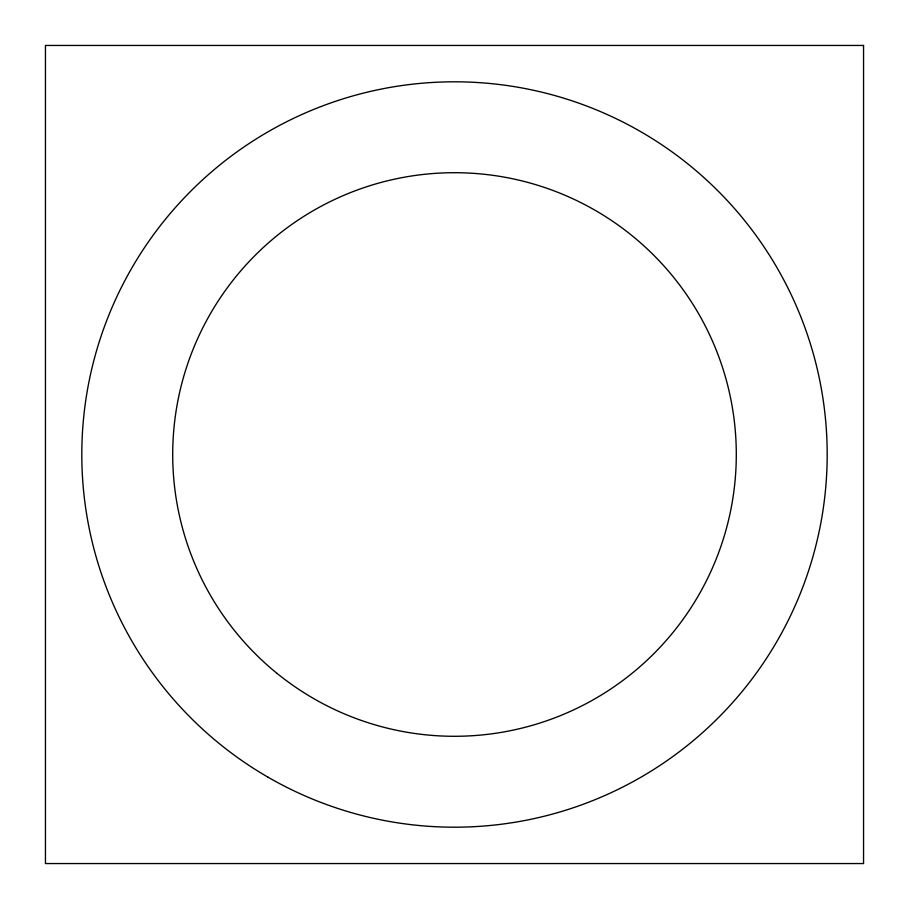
<?xml version="1.0" encoding="UTF-8"?>
<svg xmlns="http://www.w3.org/2000/svg" width="909" height="909" viewBox="0 0 909 909"><rect width="100%" height="100%" fill="white"/><g stroke="black" fill="none" stroke-linecap="round" stroke-linejoin="round"><path stroke-width="1.36" d="M863.55 45.45L45.45 45.45L45.45 863.55L863.55 863.55L863.55 45.45M268.155 777.263A372.69 372.69 0 0 0 827.19 454.5A372.69 372.69 0 0 0 268.155 131.737A372.69 372.69 0 0 0 268.155 777.263M277.165 673.489A281.79 281.79 0 0 0 732.824 498.587A281.79 281.79 0 0 0 353.51 191.424A281.79 281.79 0 0 0 277.165 673.489"/></g></svg>
